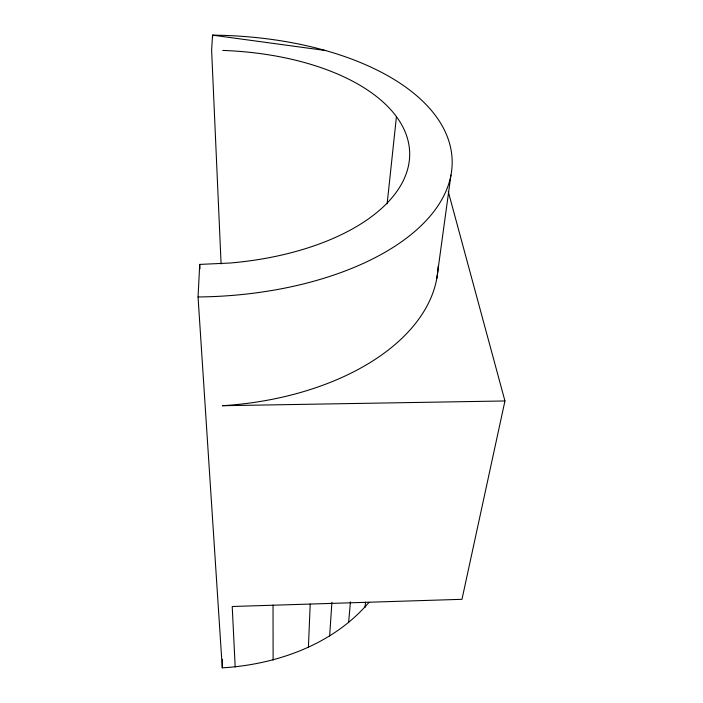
<?xml version="1.0" encoding="UTF-8"?>
<svg xmlns="http://www.w3.org/2000/svg" width="703" height="703" viewBox="0 0 703 703"><rect width="100%" height="100%" fill="white"/><g stroke="black" fill="none" stroke-linecap="round" stroke-linejoin="round"><path stroke-width="1.05" d="M368.952 602.374C333.002 644.721 276.516 664.546 222.28 667.85L222.447 659.282M308.406 647.428L310.208 604.053M222.28 667.85L198.053 296.965L199.714 264.407L229.855 263.036A207.2 107.058 -1.2 0 0 409.664 152.384A207.2 107.058 -1.2 0 0 222.772 50.431M329.654 635.987L331.904 602.286M348.618 622.568L350.437 601.847M387.133 203.852L396.43 116.724M364.971 607.515L365.542 602.137M436.818 278.362L450.957 175.029M448.242 191.532L504.947 400.965L461.976 599.316L232.218 606.496L235.189 667.006M504.947 400.965L222.359 405.719A231.243 137.674 -2 0 0 438.136 266.411M325.63 50.528L212.552 35.15L211.621 50.194L221.094 263.959M199.714 264.407L199.986 268.792M212.649 37.347L212.552 35.15A251.533 130.846 -1.2 0 1 452.073 165.908A251.533 130.846 -1.2 0 1 198.053 296.965M273.028 605.055L273.115 660.205"/></g></svg>
